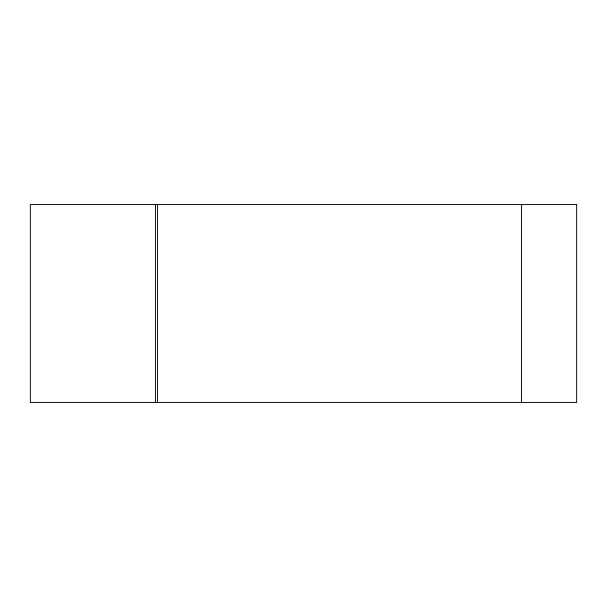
<?xml version="1.0" encoding="UTF-8"?>
<svg xmlns="http://www.w3.org/2000/svg" width="607" height="607" viewBox="0 0 607 607"><rect width="100%" height="100%" fill="white"/><g stroke="black" fill="none" stroke-linecap="round" stroke-linejoin="round"><path stroke-width="0.91" d="M521.527 204.559L521.527 402.441M157.562 204.559L157.562 402.441M155.438 204.559L155.438 402.441M576.65 204.559L30.35 204.559L30.35 402.441L576.65 402.441L576.65 204.559"/></g></svg>
